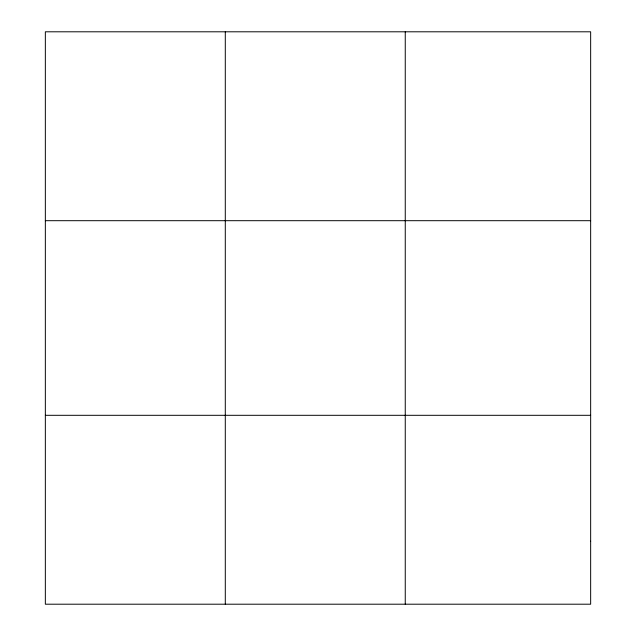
<?xml version="1.0" encoding="UTF-8"?>
<svg xmlns="http://www.w3.org/2000/svg" width="636" height="636" viewBox="0 0 636 636"><rect width="100%" height="100%" fill="white"/><g stroke="black" fill="none" stroke-linecap="round" stroke-linejoin="round"><path stroke-width="0.95" d="M225.295 604.2L225.295 31.8M405.251 604.2L405.251 31.8M45.347 220.692L590.653 220.692M45.347 415.308L590.653 415.308M590.653 541.236L590.653 604.2L45.347 604.2L45.347 31.8L590.653 31.8L590.653 541.236"/></g></svg>
